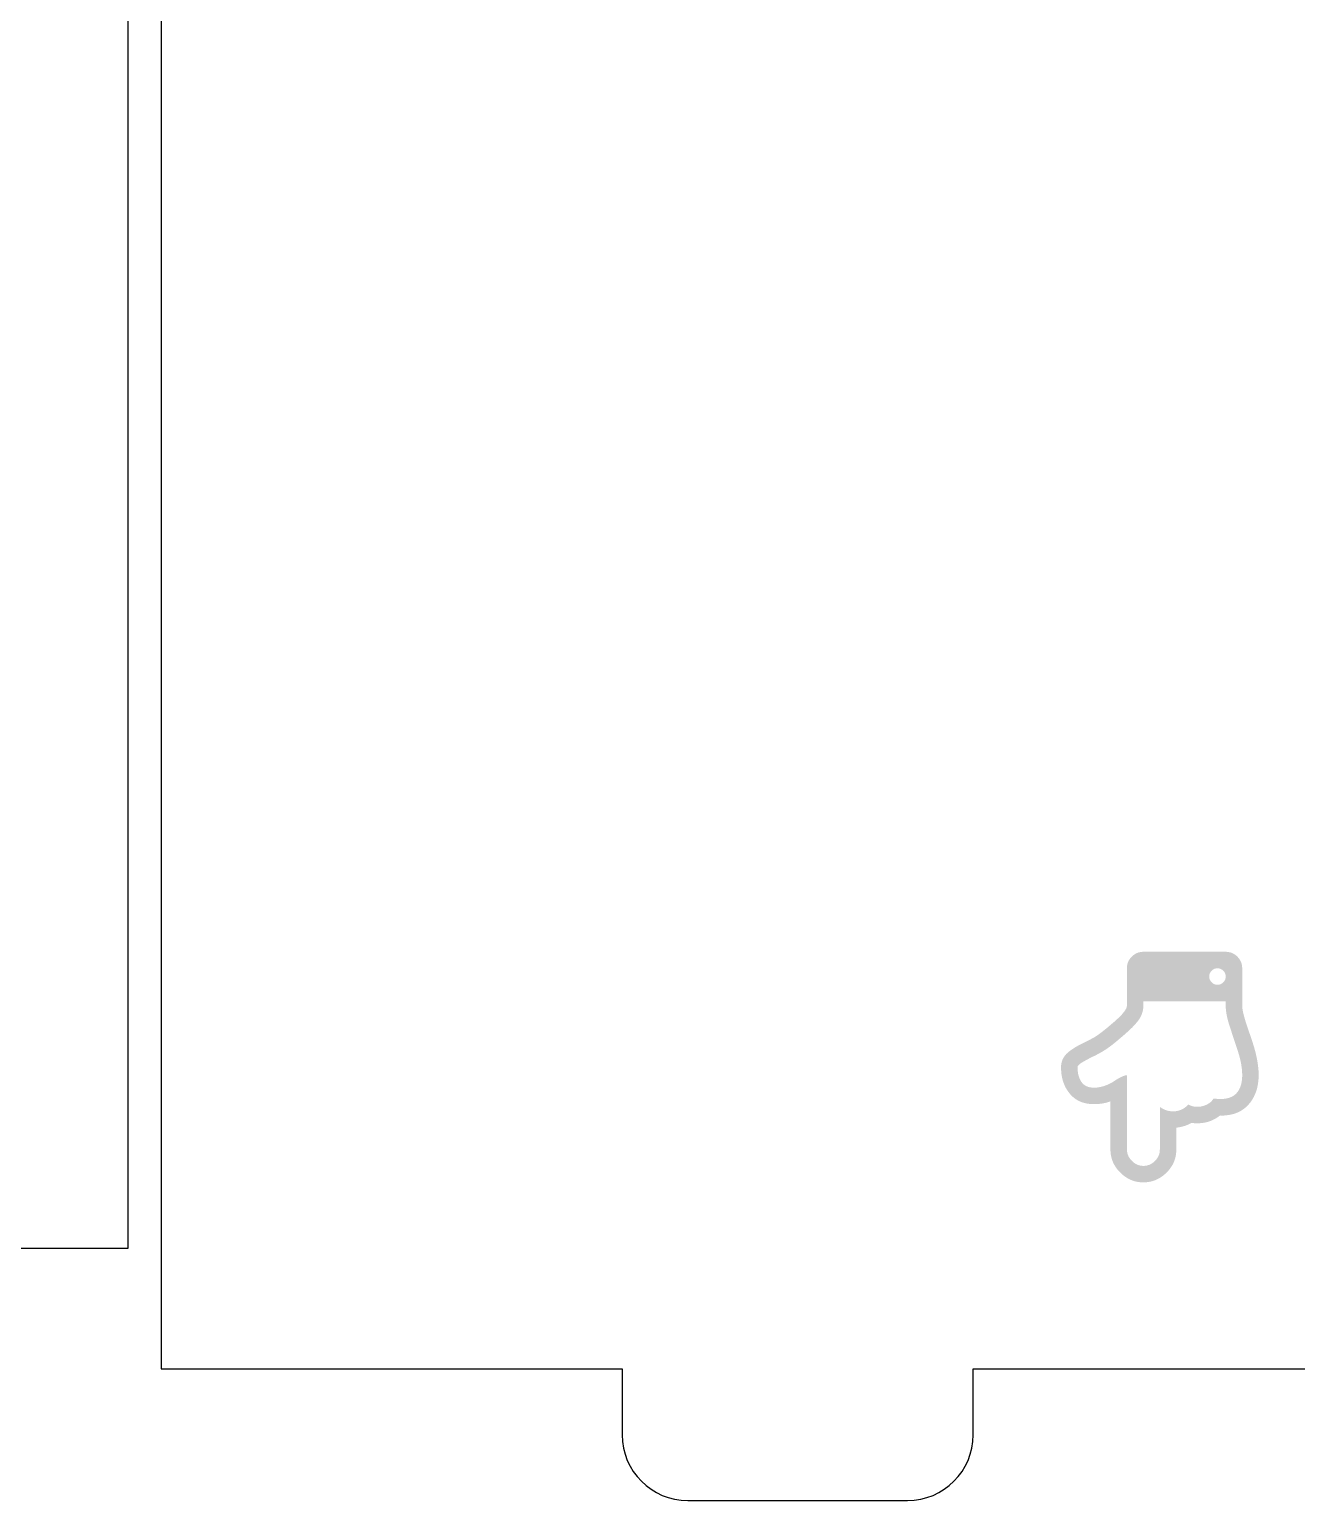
# Model space of a CAD drawing. Header units: millimetres. Extents: x 1 to 204, y 1 to 161.
# Drawn here: x 99.75 to 128.61, y 1 to 34.51 of the extents above; entities that cross this region are included whole.
import ezdxf

# ---------------------------------------------------------------- set-up
doc = ezdxf.new("R2010")
doc.units = ezdxf.units.MM
doc.header["$MEASUREMENT"] = 0
doc.layers.add('cut', color=1, linetype='Continuous', true_color=0xff0000)
doc.layers.add('raster', color=178, linetype='Continuous', true_color=0x000000)

msp = doc.modelspace()

# ---------------------------------------------------------------- hatches: boundary and pattern name
at = {"layer": 'raster'}
h = msp.add_hatch(color=256, dxfattribs=at)
h.paths.add_polyline_path([(127.751, 10.7), (127.75, 10.747), (127.748, 10.796), (127.744, 10.846), (127.738, 10.897), (127.731, 10.95), (127.723, 11.005), (127.712, 11.061), (127.701, 11.118), (127.687, 11.177), (127.672, 11.237), (127.656, 11.299), (127.637, 11.362), (127.596, 11.492), (127.549, 11.629), (127.473, 11.85), (127.444, 11.946), (127.419, 12.032), (127.409, 12.072), (127.4, 12.109), (127.393, 12.144), (127.387, 12.176), (127.382, 12.206), (127.38, 12.221), (127.379, 12.234), (127.378, 12.247), (127.377, 12.259), (127.376, 12.271), (127.376, 12.282), (127.376, 13.126), (127.376, 13.136), (127.376, 13.145), (127.375, 13.155), (127.374, 13.164), (127.373, 13.173), (127.372, 13.183), (127.371, 13.192), (127.369, 13.201), (127.367, 13.21), (127.365, 13.219), (127.363, 13.227), (127.361, 13.236), (127.358, 13.245), (127.355, 13.253), (127.352, 13.262), (127.349, 13.27), (127.345, 13.278), (127.341, 13.286), (127.337, 13.294), (127.333, 13.302), (127.329, 13.31), (127.324, 13.318), (127.319, 13.326), (127.314, 13.333), (127.309, 13.341), (127.303, 13.348), (127.298, 13.356), (127.292, 13.363), (127.286, 13.37), (127.279, 13.377), (127.273, 13.384), (127.266, 13.391), (127.259, 13.398), (127.252, 13.405), (127.245, 13.411), (127.238, 13.417), (127.231, 13.423), (127.223, 13.429), (127.216, 13.434), (127.208, 13.439), (127.201, 13.444), (127.193, 13.449), (127.185, 13.454), (127.177, 13.458), (127.169, 13.462), (127.161, 13.466), (127.153, 13.47), (127.145, 13.474), (127.137, 13.477), (127.128, 13.48), (127.12, 13.483), (127.111, 13.486), (127.102, 13.488), (127.094, 13.49), (127.085, 13.492), (127.076, 13.494), (127.067, 13.496), (127.058, 13.497), (127.048, 13.498), (127.039, 13.499), (127.03, 13.5), (127.02, 13.501), (127.011, 13.501), (127.001, 13.501), (125.125, 13.501), (125.116, 13.501), (125.106, 13.501), (125.097, 13.5), (125.087, 13.499), (125.078, 13.498), (125.069, 13.497), (125.06, 13.496), (125.051, 13.494), (125.042, 13.492), (125.033, 13.49), (125.024, 13.488), (125.015, 13.486), (125.007, 13.483), (124.998, 13.48), (124.99, 13.477), (124.982, 13.474), (124.973, 13.47), (124.965, 13.466), (124.957, 13.462), (124.949, 13.458), (124.941, 13.454), (124.933, 13.449), (124.926, 13.444), (124.918, 13.439), (124.911, 13.434), (124.903, 13.429), (124.896, 13.423), (124.888, 13.417), (124.881, 13.411), (124.874, 13.405), (124.867, 13.398), (124.86, 13.391), (124.853, 13.384), (124.847, 13.377), (124.841, 13.37), (124.835, 13.363), (124.829, 13.356), (124.823, 13.348), (124.817, 13.341), (124.812, 13.333), (124.807, 13.326), (124.802, 13.318), (124.798, 13.31), (124.793, 13.302), (124.789, 13.294), (124.785, 13.286), (124.781, 13.278), (124.778, 13.27), (124.775, 13.262), (124.771, 13.253), (124.769, 13.245), (124.766, 13.236), (124.763, 13.227), (124.761, 13.219), (124.759, 13.21), (124.757, 13.201), (124.756, 13.192), (124.754, 13.183), (124.753, 13.173), (124.752, 13.164), (124.751, 13.155), (124.751, 13.145), (124.75, 13.136), (124.75, 13.126), (124.75, 12.282), (124.75, 12.278), (124.75, 12.275), (124.75, 12.271), (124.75, 12.267), (124.749, 12.263), (124.749, 12.259), (124.748, 12.256), (124.747, 12.252), (124.746, 12.248), (124.745, 12.244), (124.744, 12.24), (124.743, 12.236), (124.742, 12.232), (124.74, 12.227), (124.739, 12.223), (124.737, 12.219), (124.735, 12.215), (124.734, 12.211), (124.732, 12.206), (124.73, 12.202), (124.728, 12.198), (124.725, 12.194), (124.723, 12.189), (124.72, 12.185), (124.718, 12.181), (124.715, 12.176), (124.709, 12.168), (124.703, 12.159), (124.696, 12.15), (124.637, 12.076), (124.63, 12.068), (124.614, 12.051), (124.597, 12.033), (124.577, 12.014), (124.514, 11.954), (124.488, 11.93), (124.418, 11.87), (124.408, 11.862), (124.404, 11.859), (124.403, 11.858), (124.402, 11.857), (124.297, 11.767), (124.199, 11.689), (124.152, 11.653), (124.108, 11.621), (124.065, 11.591), (124.024, 11.564), (124.007, 11.554), (123.989, 11.544), (123.947, 11.521), (123.898, 11.495), (123.842, 11.467), (123.729, 11.411), (123.631, 11.359), (123.608, 11.346), (123.585, 11.333), (123.539, 11.304), (123.493, 11.274), (123.446, 11.24), (123.435, 11.232), (123.424, 11.223), (123.413, 11.214), (123.402, 11.204), (123.392, 11.195), (123.382, 11.185), (123.372, 11.176), (123.363, 11.166), (123.354, 11.155), (123.346, 11.145), (123.337, 11.135), (123.33, 11.124), (123.322, 11.113), (123.315, 11.102), (123.308, 11.091), (123.301, 11.079), (123.295, 11.068), (123.289, 11.056), (123.284, 11.044), (123.279, 11.032), (123.274, 11.02), (123.27, 11.007), (123.266, 10.995), (123.263, 10.982), (123.26, 10.969), (123.257, 10.956), (123.255, 10.943), (123.253, 10.93), (123.252, 10.917), (123.251, 10.903), (123.25, 10.889), (123.25, 10.875), (123.251, 10.83), (123.252, 10.808), (123.253, 10.786), (123.255, 10.764), (123.257, 10.743), (123.259, 10.721), (123.262, 10.7), (123.266, 10.679), (123.269, 10.659), (123.273, 10.639), (123.278, 10.619), (123.283, 10.599), (123.288, 10.579), (123.293, 10.56), (123.299, 10.541), (123.306, 10.522), (123.313, 10.504), (123.32, 10.485), (123.327, 10.467), (123.335, 10.45), (123.343, 10.432), (123.352, 10.415), (123.361, 10.398), (123.371, 10.381), (123.381, 10.364), (123.391, 10.348), (123.401, 10.332), (123.412, 10.316), (123.424, 10.301), (123.436, 10.285), (123.448, 10.27), (123.46, 10.256), (123.473, 10.241), (123.486, 10.228), (123.5, 10.214), (123.513, 10.202), (123.527, 10.189), (123.542, 10.177), (123.557, 10.166), (123.571, 10.155), (123.587, 10.144), (123.602, 10.134), (123.618, 10.125), (123.634, 10.116), (123.651, 10.107), (123.668, 10.099), (123.685, 10.091), (123.702, 10.084), (123.72, 10.077), (123.738, 10.071), (123.756, 10.065), (123.775, 10.06), (123.794, 10.055), (123.813, 10.05), (123.833, 10.046), (123.853, 10.043), (123.873, 10.04), (123.893, 10.037), (123.914, 10.035), (123.935, 10.034), (123.956, 10.032), (123.978, 10.032), (124, 10.032), (124.027, 10.032), (124.053, 10.033), (124.079, 10.034), (124.105, 10.036), (124.13, 10.038), (124.155, 10.041), (124.179, 10.044), (124.202, 10.048), (124.226, 10.052), (124.248, 10.057), (124.271, 10.062), (124.292, 10.068), (124.314, 10.074), (124.335, 10.081), (124.355, 10.088), (124.375, 10.096), (124.375, 9), (124.375, 8.981), (124.376, 8.962), (124.377, 8.944), (124.379, 8.925), (124.381, 8.907), (124.383, 8.889), (124.386, 8.871), (124.389, 8.853), (124.393, 8.835), (124.397, 8.818), (124.402, 8.8), (124.407, 8.783), (124.412, 8.766), (124.418, 8.749), (124.424, 8.732), (124.431, 8.716), (124.438, 8.699), (124.446, 8.683), (124.454, 8.667), (124.462, 8.651), (124.471, 8.635), (124.481, 8.62), (124.49, 8.604), (124.501, 8.589), (124.511, 8.574), (124.522, 8.559), (124.534, 8.544), (124.546, 8.529), (124.558, 8.515), (124.571, 8.501), (124.584, 8.487), (124.598, 8.473), (124.612, 8.459), (124.626, 8.446), (124.64, 8.433), (124.655, 8.42), (124.67, 8.408), (124.684, 8.397), (124.699, 8.386), (124.714, 8.375), (124.73, 8.365), (124.745, 8.355), (124.76, 8.346), (124.776, 8.337), (124.792, 8.328), (124.808, 8.32), (124.824, 8.313), (124.84, 8.305), (124.857, 8.299), (124.874, 8.292), (124.89, 8.287), (124.907, 8.281), (124.924, 8.276), (124.942, 8.272), (124.959, 8.267), (124.977, 8.264), (124.994, 8.26), (125.012, 8.258), (125.03, 8.255), (125.048, 8.253), (125.067, 8.252), (125.085, 8.251), (125.104, 8.25), (125.123, 8.25), (125.142, 8.25), (125.161, 8.251), (125.179, 8.252), (125.198, 8.253), (125.217, 8.255), (125.235, 8.258), (125.253, 8.26), (125.271, 8.264), (125.289, 8.267), (125.307, 8.271), (125.324, 8.276), (125.341, 8.281), (125.359, 8.286), (125.375, 8.292), (125.392, 8.298), (125.409, 8.305), (125.425, 8.312), (125.442, 8.32), (125.458, 8.328), (125.474, 8.336), (125.49, 8.345), (125.505, 8.354), (125.521, 8.364), (125.536, 8.374), (125.551, 8.385), (125.566, 8.396), (125.581, 8.407), (125.596, 8.419), (125.61, 8.432), (125.625, 8.444), (125.639, 8.457), (125.653, 8.471), (125.667, 8.485), (125.68, 8.499), (125.693, 8.513), (125.705, 8.528), (125.717, 8.542), (125.729, 8.557), (125.74, 8.572), (125.75, 8.587), (125.761, 8.602), (125.77, 8.618), (125.78, 8.633), (125.789, 8.649), (125.797, 8.665), (125.805, 8.681), (125.813, 8.697), (125.82, 8.714), (125.827, 8.731), (125.833, 8.747), (125.839, 8.764), (125.844, 8.781), (125.849, 8.799), (125.854, 8.816), (125.858, 8.834), (125.862, 8.852), (125.865, 8.87), (125.868, 8.888), (125.87, 8.906), (125.872, 8.924), (125.874, 8.943), (125.875, 8.962), (125.875, 8.981), (125.876, 9), (125.876, 9.495), (125.899, 9.498), (125.923, 9.501), (125.946, 9.505), (125.969, 9.51), (125.992, 9.515), (126.014, 9.52), (126.036, 9.526), (126.058, 9.533), (126.08, 9.54), (126.101, 9.547), (126.122, 9.555), (126.143, 9.564), (126.164, 9.573), (126.184, 9.583), (126.204, 9.593), (126.224, 9.604), (126.24, 9.602), (126.255, 9.6), (126.271, 9.598), (126.287, 9.597), (126.302, 9.596), (126.318, 9.595), (126.35, 9.595), (126.369, 9.595), (126.387, 9.596), (126.406, 9.596), (126.424, 9.598), (126.442, 9.599), (126.46, 9.601), (126.477, 9.603), (126.495, 9.606), (126.512, 9.609), (126.53, 9.612), (126.547, 9.616), (126.564, 9.62), (126.581, 9.624), (126.597, 9.629), (126.614, 9.634), (126.63, 9.64), (126.646, 9.645), (126.663, 9.651), (126.678, 9.658), (126.694, 9.665), (126.71, 9.672), (126.725, 9.679), (126.741, 9.687), (126.756, 9.695), (126.771, 9.704), (126.786, 9.713), (126.801, 9.722), (126.815, 9.732), (126.83, 9.742), (126.844, 9.752), (126.858, 9.763), (126.872, 9.774), (126.887, 9.771), (126.912, 9.771), (126.937, 9.771), (126.962, 9.772), (126.986, 9.774), (127.01, 9.776), (127.034, 9.779), (127.057, 9.782), (127.08, 9.786), (127.103, 9.79), (127.125, 9.794), (127.147, 9.799), (127.169, 9.805), (127.19, 9.811), (127.211, 9.818), (127.231, 9.825), (127.251, 9.833), (127.271, 9.841), (127.29, 9.85), (127.309, 9.859), (127.328, 9.869), (127.346, 9.879), (127.364, 9.89), (127.382, 9.901), (127.399, 9.913), (127.416, 9.925), (127.432, 9.938), (127.449, 9.951), (127.464, 9.965), (127.48, 9.98), (127.495, 9.994), (127.51, 10.01), (127.524, 10.026), (127.538, 10.042), (127.551, 10.058), (127.565, 10.075), (127.577, 10.093), (127.589, 10.11), (127.601, 10.128), (127.612, 10.146), (127.623, 10.164), (127.634, 10.183), (127.644, 10.202), (127.653, 10.222), (127.662, 10.241), (127.671, 10.261), (127.679, 10.282), (127.687, 10.302), (127.694, 10.323), (127.701, 10.344), (127.708, 10.366), (127.714, 10.388), (127.719, 10.41), (127.724, 10.432), (127.729, 10.455), (127.733, 10.478), (127.737, 10.501), (127.74, 10.525), (127.743, 10.549), (127.746, 10.573), (127.748, 10.598), (127.749, 10.623), (127.75, 10.648), (127.751, 10.674)], flags=0)
h.paths.add_polyline_path([(127.376, 10.688), (127.376, 10.719), (127.375, 10.75), (127.373, 10.782), (127.37, 10.814), (127.367, 10.846), (127.363, 10.879), (127.358, 10.912), (127.353, 10.945), (127.346, 10.979), (127.339, 11.013), (127.332, 11.047), (127.323, 11.082), (127.304, 11.152), (127.282, 11.224), (127.095, 11.793), (127.073, 11.861), (127.054, 11.928), (127.045, 11.96), (127.038, 11.992), (127.031, 12.023), (127.024, 12.054), (127.019, 12.085), (127.014, 12.114), (127.01, 12.144), (127.007, 12.172), (127.004, 12.201), (127.002, 12.228), (127.001, 12.255), (127.001, 12.282), (127.001, 12.376), (125.125, 12.376), (125.125, 12.282), (125.125, 12.269), (125.125, 12.257), (125.124, 12.244), (125.123, 12.231), (125.122, 12.219), (125.121, 12.206), (125.119, 12.194), (125.117, 12.181), (125.114, 12.169), (125.112, 12.157), (125.109, 12.144), (125.106, 12.132), (125.102, 12.12), (125.099, 12.108), (125.095, 12.096), (125.09, 12.084), (125.086, 12.072), (125.081, 12.061), (125.076, 12.049), (125.07, 12.037), (125.065, 12.025), (125.059, 12.014), (125.052, 12.002), (125.046, 11.991), (125.039, 11.979), (125.031, 11.968), (125.024, 11.957), (125.016, 11.946), (125.008, 11.934), (125, 11.923), (124.991, 11.912), (124.982, 11.901), (124.946, 11.859), (124.912, 11.821), (124.879, 11.786), (124.863, 11.77), (124.847, 11.755), (124.777, 11.689), (124.665, 11.59), (124.477, 11.431), (124.423, 11.388), (124.371, 11.349), (124.32, 11.312), (124.271, 11.278), (124.223, 11.248), (124.186, 11.225), (124.141, 11.199), (124.024, 11.136), (124.023, 11.136), (124.022, 11.136), (124.021, 11.135), (124.016, 11.133), (124.003, 11.127), (123.958, 11.105), (123.903, 11.078), (123.852, 11.051), (123.748, 10.993), (123.735, 10.985), (123.722, 10.977), (123.71, 10.969), (123.698, 10.961), (123.687, 10.953), (123.677, 10.945), (123.668, 10.937), (123.663, 10.934), (123.659, 10.93), (123.655, 10.926), (123.651, 10.922), (123.647, 10.918), (123.644, 10.915), (123.643, 10.913), (123.641, 10.911), (123.64, 10.909), (123.638, 10.908), (123.637, 10.906), (123.636, 10.904), (123.635, 10.902), (123.634, 10.901), (123.632, 10.899), (123.632, 10.897), (123.631, 10.896), (123.63, 10.894), (123.629, 10.892), (123.628, 10.891), (123.628, 10.889), (123.627, 10.888), (123.627, 10.887), (123.627, 10.886), (123.626, 10.885), (123.626, 10.885), (123.626, 10.884), (123.626, 10.883), (123.626, 10.882), (123.626, 10.881), (123.625, 10.881), (123.625, 10.88), (123.625, 10.879), (123.625, 10.878), (123.625, 10.878), (123.625, 10.877), (123.625, 10.876), (123.625, 10.875), (123.625, 10.85), (123.626, 10.825), (123.628, 10.8), (123.631, 10.776), (123.634, 10.753), (123.638, 10.73), (123.64, 10.719), (123.642, 10.708), (123.645, 10.697), (123.647, 10.687), (123.65, 10.676), (123.653, 10.666), (123.657, 10.656), (123.66, 10.646), (123.664, 10.636), (123.667, 10.626), (123.671, 10.616), (123.675, 10.607), (123.68, 10.598), (123.684, 10.589), (123.689, 10.58), (123.694, 10.571), (123.698, 10.562), (123.704, 10.554), (123.709, 10.545), (123.714, 10.537), (123.72, 10.529), (123.726, 10.521), (123.732, 10.514), (123.738, 10.506), (123.745, 10.499), (123.752, 10.493), (123.759, 10.486), (123.766, 10.48), (123.773, 10.474), (123.781, 10.468), (123.789, 10.463), (123.797, 10.458), (123.805, 10.453), (123.813, 10.448), (123.822, 10.443), (123.831, 10.439), (123.84, 10.435), (123.849, 10.432), (123.858, 10.428), (123.868, 10.425), (123.878, 10.422), (123.888, 10.419), (123.898, 10.417), (123.909, 10.415), (123.919, 10.413), (123.93, 10.411), (123.941, 10.41), (123.953, 10.409), (123.964, 10.408), (123.976, 10.407), (123.988, 10.407), (124, 10.407), (124.016, 10.407), (124.032, 10.407), (124.047, 10.408), (124.063, 10.409), (124.079, 10.411), (124.094, 10.413), (124.11, 10.415), (124.125, 10.418), (124.141, 10.421), (124.156, 10.424), (124.171, 10.427), (124.187, 10.431), (124.202, 10.436), (124.217, 10.44), (124.233, 10.445), (124.248, 10.451), (124.278, 10.462), (124.306, 10.473), (124.333, 10.485), (124.358, 10.497), (124.383, 10.509), (124.405, 10.521), (124.416, 10.528), (124.427, 10.534), (124.437, 10.541), (124.447, 10.547), (124.486, 10.573), (124.526, 10.598), (124.567, 10.621), (124.608, 10.644), (124.619, 10.649), (124.629, 10.654), (124.639, 10.659), (124.648, 10.663), (124.658, 10.667), (124.667, 10.671), (124.677, 10.674), (124.686, 10.677), (124.694, 10.679), (124.703, 10.682), (124.711, 10.684), (124.715, 10.684), (124.72, 10.685), (124.724, 10.686), (124.728, 10.686), (124.731, 10.687), (124.735, 10.687), (124.739, 10.688), (124.743, 10.688), (124.747, 10.688), (124.75, 10.688), (124.75, 9), (124.75, 8.991), (124.751, 8.982), (124.751, 8.973), (124.752, 8.964), (124.753, 8.955), (124.754, 8.946), (124.756, 8.937), (124.757, 8.929), (124.759, 8.92), (124.761, 8.912), (124.764, 8.903), (124.766, 8.895), (124.769, 8.886), (124.772, 8.878), (124.775, 8.87), (124.779, 8.862), (124.782, 8.853), (124.786, 8.845), (124.79, 8.837), (124.794, 8.829), (124.799, 8.822), (124.804, 8.814), (124.809, 8.806), (124.814, 8.798), (124.819, 8.791), (124.825, 8.783), (124.831, 8.776), (124.837, 8.768), (124.843, 8.761), (124.85, 8.754), (124.856, 8.746), (124.863, 8.739), (124.87, 8.732), (124.877, 8.725), (124.885, 8.719), (124.892, 8.712), (124.899, 8.706), (124.907, 8.7), (124.914, 8.695), (124.922, 8.689), (124.93, 8.684), (124.937, 8.679), (124.945, 8.674), (124.953, 8.67), (124.961, 8.665), (124.969, 8.661), (124.977, 8.657), (124.985, 8.653), (124.993, 8.65), (125.002, 8.647), (125.01, 8.644), (125.019, 8.641), (125.027, 8.638), (125.036, 8.636), (125.044, 8.634), (125.053, 8.632), (125.062, 8.63), (125.071, 8.629), (125.08, 8.628), (125.089, 8.627), (125.098, 8.626), (125.107, 8.625), (125.116, 8.625), (125.125, 8.625), (125.135, 8.625), (125.144, 8.625), (125.154, 8.626), (125.163, 8.627), (125.172, 8.628), (125.181, 8.629), (125.19, 8.63), (125.199, 8.632), (125.208, 8.634), (125.217, 8.636), (125.225, 8.638), (125.234, 8.641), (125.242, 8.643), (125.251, 8.646), (125.259, 8.649), (125.268, 8.653), (125.276, 8.656), (125.284, 8.66), (125.292, 8.664), (125.3, 8.668), (125.308, 8.673), (125.316, 8.678), (125.323, 8.682), (125.331, 8.688), (125.339, 8.693), (125.346, 8.698), (125.353, 8.704), (125.361, 8.71), (125.368, 8.716), (125.375, 8.723), (125.382, 8.729), (125.389, 8.736), (125.396, 8.743), (125.403, 8.75), (125.409, 8.758), (125.415, 8.765), (125.421, 8.772), (125.427, 8.779), (125.433, 8.787), (125.438, 8.795), (125.443, 8.802), (125.448, 8.81), (125.453, 8.818), (125.457, 8.826), (125.461, 8.834), (125.465, 8.842), (125.469, 8.85), (125.473, 8.858), (125.476, 8.866), (125.479, 8.875), (125.482, 8.883), (125.485, 8.891), (125.487, 8.9), (125.49, 8.909), (125.492, 8.918), (125.494, 8.926), (125.495, 8.935), (125.497, 8.944), (125.498, 8.953), (125.499, 8.963), (125.5, 8.972), (125.5, 8.981), (125.5, 8.991), (125.501, 9), (125.501, 9.97), (125.509, 9.964), (125.518, 9.958), (125.526, 9.952), (125.535, 9.946), (125.543, 9.94), (125.552, 9.935), (125.561, 9.93), (125.57, 9.925), (125.579, 9.92), (125.588, 9.916), (125.597, 9.912), (125.606, 9.907), (125.615, 9.904), (125.625, 9.9), (125.634, 9.896), (125.643, 9.893), (125.653, 9.89), (125.662, 9.887), (125.672, 9.884), (125.682, 9.882), (125.691, 9.88), (125.701, 9.877), (125.711, 9.876), (125.721, 9.874), (125.731, 9.872), (125.741, 9.871), (125.751, 9.87), (125.761, 9.869), (125.771, 9.868), (125.782, 9.868), (125.792, 9.867), (125.802, 9.867), (125.815, 9.868), (125.827, 9.868), (125.84, 9.869), (125.852, 9.87), (125.864, 9.871), (125.876, 9.873), (125.888, 9.875), (125.9, 9.877), (125.912, 9.88), (125.923, 9.883), (125.935, 9.886), (125.946, 9.889), (125.957, 9.893), (125.969, 9.897), (125.98, 9.902), (125.991, 9.906), (126.002, 9.911), (126.012, 9.917), (126.023, 9.922), (126.033, 9.928), (126.044, 9.934), (126.054, 9.941), (126.064, 9.948), (126.074, 9.955), (126.084, 9.962), (126.094, 9.97), (126.104, 9.978), (126.114, 9.986), (126.123, 9.995), (126.133, 10.004), (126.142, 10.013), (126.151, 10.023), (126.163, 10.016), (126.175, 10.01), (126.187, 10.005), (126.199, 10), (126.211, 9.995), (126.223, 9.991), (126.236, 9.987), (126.249, 9.983), (126.261, 9.98), (126.274, 9.977), (126.287, 9.975), (126.3, 9.973), (126.313, 9.972), (126.326, 9.971), (126.34, 9.97), (126.353, 9.97), (126.367, 9.97), (126.38, 9.971), (126.394, 9.972), (126.407, 9.973), (126.421, 9.975), (126.434, 9.977), (126.448, 9.98), (126.461, 9.983), (126.475, 9.986), (126.488, 9.99), (126.502, 9.994), (126.515, 9.999), (126.529, 10.004), (126.542, 10.009), (126.555, 10.015), (126.569, 10.021), (126.582, 10.028), (126.594, 10.035), (126.607, 10.042), (126.613, 10.045), (126.618, 10.049), (126.624, 10.053), (126.63, 10.057), (126.635, 10.061), (126.64, 10.065), (126.646, 10.069), (126.651, 10.073), (126.656, 10.077), (126.661, 10.082), (126.665, 10.086), (126.67, 10.091), (126.675, 10.095), (126.679, 10.1), (126.683, 10.104), (126.687, 10.109), (126.691, 10.114), (126.695, 10.119), (126.699, 10.124), (126.703, 10.129), (126.706, 10.134), (126.71, 10.139), (126.713, 10.144), (126.716, 10.15), (126.72, 10.155), (126.723, 10.16), (126.74, 10.158), (126.759, 10.155), (126.779, 10.153), (126.799, 10.152), (126.82, 10.15), (126.841, 10.149), (126.887, 10.149), (126.902, 10.149), (126.917, 10.149), (126.932, 10.15), (126.947, 10.151), (126.961, 10.152), (126.976, 10.154), (126.989, 10.156), (127.003, 10.158), (127.017, 10.16), (127.03, 10.163), (127.043, 10.166), (127.055, 10.169), (127.068, 10.172), (127.08, 10.176), (127.092, 10.18), (127.103, 10.184), (127.115, 10.189), (127.126, 10.194), (127.137, 10.199), (127.148, 10.204), (127.158, 10.21), (127.168, 10.216), (127.178, 10.222), (127.188, 10.229), (127.197, 10.235), (127.206, 10.243), (127.215, 10.25), (127.224, 10.258), (127.232, 10.265), (127.24, 10.274), (127.248, 10.282), (127.256, 10.291), (127.263, 10.3), (127.27, 10.309), (127.277, 10.318), (127.284, 10.328), (127.29, 10.338), (127.297, 10.348), (127.303, 10.358), (127.308, 10.369), (127.314, 10.38), (127.319, 10.391), (127.324, 10.402), (127.329, 10.413), (127.334, 10.425), (127.338, 10.437), (127.342, 10.449), (127.346, 10.461), (127.35, 10.474), (127.353, 10.486), (127.356, 10.499), (127.359, 10.513), (127.362, 10.526), (127.364, 10.54), (127.367, 10.553), (127.368, 10.567), (127.37, 10.582), (127.372, 10.596), (127.374, 10.626), (127.376, 10.656)], flags=0)
h.paths.add_polyline_path([(127.001, 12.938), (127.001, 12.943), (127.001, 12.948), (127, 12.953), (127, 12.957), (127, 12.962), (126.999, 12.966), (126.998, 12.971), (126.997, 12.975), (126.997, 12.98), (126.995, 12.984), (126.994, 12.988), (126.993, 12.993), (126.992, 12.997), (126.99, 13.001), (126.989, 13.005), (126.987, 13.01), (126.985, 13.014), (126.983, 13.018), (126.981, 13.022), (126.979, 13.026), (126.977, 13.03), (126.975, 13.034), (126.972, 13.037), (126.97, 13.041), (126.967, 13.045), (126.964, 13.049), (126.961, 13.052), (126.958, 13.056), (126.955, 13.06), (126.952, 13.063), (126.949, 13.067), (126.945, 13.07), (126.942, 13.074), (126.938, 13.077), (126.935, 13.08), (126.931, 13.083), (126.927, 13.086), (126.924, 13.089), (126.92, 13.092), (126.916, 13.095), (126.912, 13.097), (126.908, 13.1), (126.905, 13.102), (126.901, 13.104), (126.897, 13.106), (126.893, 13.108), (126.889, 13.11), (126.884, 13.112), (126.88, 13.114), (126.876, 13.115), (126.872, 13.117), (126.868, 13.118), (126.863, 13.119), (126.859, 13.121), (126.855, 13.122), (126.85, 13.123), (126.846, 13.123), (126.841, 13.124), (126.837, 13.125), (126.832, 13.125), (126.827, 13.126), (126.823, 13.126), (126.818, 13.126), (126.813, 13.126), (126.809, 13.126), (126.804, 13.126), (126.799, 13.126), (126.795, 13.125), (126.79, 13.125), (126.786, 13.124), (126.781, 13.123), (126.777, 13.123), (126.772, 13.122), (126.768, 13.121), (126.763, 13.119), (126.759, 13.118), (126.755, 13.117), (126.751, 13.115), (126.746, 13.114), (126.742, 13.112), (126.738, 13.11), (126.734, 13.108), (126.73, 13.106), (126.726, 13.104), (126.722, 13.102), (126.718, 13.1), (126.714, 13.097), (126.711, 13.095), (126.707, 13.092), (126.703, 13.089), (126.699, 13.086), (126.696, 13.083), (126.692, 13.08), (126.689, 13.077), (126.685, 13.074), (126.682, 13.07), (126.678, 13.067), (126.675, 13.063), (126.672, 13.06), (126.668, 13.056), (126.665, 13.052), (126.663, 13.049), (126.66, 13.045), (126.657, 13.041), (126.655, 13.037), (126.652, 13.034), (126.65, 13.03), (126.648, 13.026), (126.645, 13.022), (126.643, 13.018), (126.642, 13.014), (126.64, 13.01), (126.638, 13.005), (126.636, 13.001), (126.635, 12.997), (126.634, 12.993), (126.632, 12.988), (126.631, 12.984), (126.63, 12.98), (126.629, 12.975), (126.628, 12.971), (126.628, 12.966), (126.627, 12.962), (126.627, 12.957), (126.626, 12.953), (126.626, 12.948), (126.626, 12.943), (126.626, 12.938), (126.626, 12.934), (126.626, 12.929), (126.626, 12.924), (126.627, 12.92), (126.627, 12.915), (126.628, 12.911), (126.628, 12.906), (126.629, 12.902), (126.63, 12.897), (126.631, 12.893), (126.632, 12.889), (126.634, 12.884), (126.635, 12.88), (126.636, 12.876), (126.638, 12.872), (126.64, 12.867), (126.642, 12.863), (126.643, 12.859), (126.645, 12.855), (126.648, 12.851), (126.65, 12.847), (126.652, 12.843), (126.655, 12.84), (126.657, 12.836), (126.66, 12.832), (126.663, 12.828), (126.665, 12.824), (126.668, 12.821), (126.672, 12.817), (126.675, 12.814), (126.678, 12.81), (126.682, 12.807), (126.685, 12.803), (126.689, 12.8), (126.692, 12.797), (126.696, 12.794), (126.699, 12.791), (126.703, 12.788), (126.707, 12.785), (126.711, 12.782), (126.714, 12.78), (126.718, 12.777), (126.722, 12.775), (126.726, 12.773), (126.73, 12.771), (126.734, 12.769), (126.738, 12.767), (126.742, 12.765), (126.746, 12.763), (126.751, 12.762), (126.755, 12.76), (126.759, 12.759), (126.763, 12.757), (126.768, 12.756), (126.772, 12.755), (126.777, 12.754), (126.781, 12.754), (126.786, 12.753), (126.79, 12.752), (126.795, 12.752), (126.799, 12.751), (126.804, 12.751), (126.809, 12.751), (126.813, 12.751), (126.818, 12.751), (126.823, 12.751), (126.827, 12.751), (126.832, 12.752), (126.837, 12.752), (126.841, 12.753), (126.846, 12.754), (126.85, 12.754), (126.855, 12.755), (126.859, 12.756), (126.863, 12.757), (126.868, 12.759), (126.872, 12.76), (126.876, 12.762), (126.88, 12.763), (126.884, 12.765), (126.889, 12.767), (126.893, 12.769), (126.897, 12.771), (126.901, 12.773), (126.905, 12.775), (126.908, 12.777), (126.912, 12.78), (126.916, 12.782), (126.92, 12.785), (126.924, 12.788), (126.927, 12.791), (126.931, 12.794), (126.935, 12.797), (126.938, 12.8), (126.942, 12.803), (126.945, 12.807), (126.949, 12.81), (126.952, 12.814), (126.955, 12.817), (126.958, 12.821), (126.961, 12.824), (126.964, 12.828), (126.967, 12.832), (126.97, 12.836), (126.972, 12.84), (126.975, 12.843), (126.977, 12.847), (126.979, 12.851), (126.981, 12.855), (126.983, 12.859), (126.985, 12.863), (126.987, 12.867), (126.989, 12.872), (126.99, 12.876), (126.992, 12.88), (126.993, 12.884), (126.994, 12.889), (126.995, 12.893), (126.997, 12.897), (126.997, 12.902), (126.998, 12.906), (126.999, 12.911), (127, 12.915), (127, 12.92), (127, 12.924), (127.001, 12.929), (127.001, 12.934)], flags=0)

# ---------------------------------------------------------------- linework, layer by layer
at = {"layer": 'cut'}
for p, q in [((102, 6.75), (102, 67.75)), ((102.75, 65), (102.75, 4)), ((91.5, 6.75), (101.5, 6.75)), ((101.5, 6.75), (102, 6.75)), ((102.75, 4), (103.25, 4)), ((103.25, 4), (113.25, 4)), ((113.25, 4), (113.25, 2.5)), ((121.25, 2.5), (121.25, 4)), ((121.25, 4), (126.5, 4)), ((126.5, 4), (132, 4)), ((114.75, 1), (119.75, 1))]:
    msp.add_line(p, q, dxfattribs=at)
for centre, start, end in [((114.75, 2.5), 180, 270), ((119.75, 2.5), 270, 0)]:
    msp.add_arc(centre, 1.5, start, end, dxfattribs=at)

doc.saveas('drawing.dxf')
